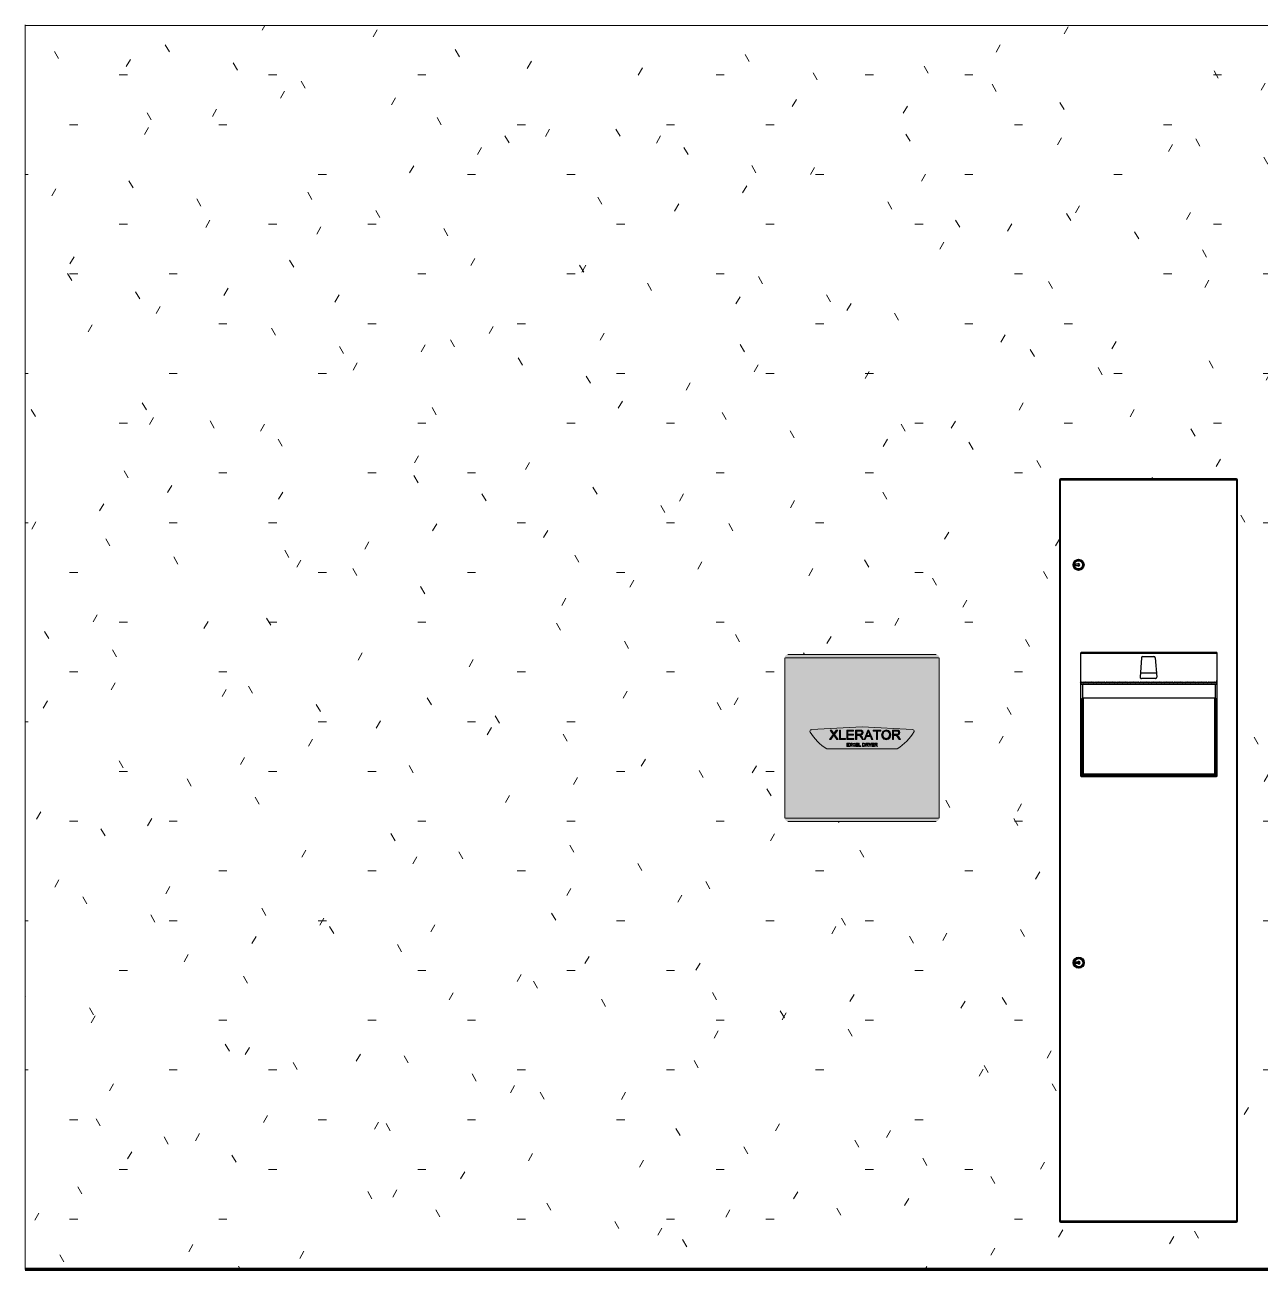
# Model space of a CAD drawing. Header units: inches. Extents: x -1667 to 6641, y -48 to 265.
# Drawn here: x 5487.1 to 5582.5, y 0 to 96 of the extents above; entities that cross this region are included whole.
import ezdxf

# ---------------------------------------------------------------- set-up
doc = ezdxf.new("R2010")
doc.units = ezdxf.units.IN
doc.header["$MEASUREMENT"] = 0
for name, color, linetype, lineweight in [('A-CLNG', 13, 'Continuous', 18), ('A-WALL-PATT', 111, 'Continuous', 18), ('C-TOPO', 7, 'Continuous', 9), ('I-WALL', 2, 'Continuous', 18), ('Q-SPCQ', 91, 'Continuous', 9)]:
    doc.layers.add(name, color=color, linetype=linetype, lineweight=lineweight)

# ---------------------------------------------------------------- blocks, each defined once
blk = doc.blocks.new('Open Source Metal Building_Exterior_rvt-18-MEN - SOUTH ELEVATION')
at = {"layer": 'C-TOPO', "color": 10, "lineweight": 80}
blk.add_line((-1113.61, 0), (-870.044, 0), dxfattribs=at)
at = {"layer": 'C-TOPO'}
blk.add_line((-1113.61, 0), (-870.044, 0), dxfattribs=at)
blk = doc.blocks.new('Hand_Dryer-Excel_Dryer-XLERATOR_Unit - Not a Type - Load Type Catalog-663199-MEN - SOUTH ELEVATION')
at = {"layer": 'Q-SPCQ'}
for points in [[(-1054.703, 34.562), (-1054.703, 47.438), (-1054.828, 47.404), (-1054.92, 47.312), (-1054.947, 47.206), (-1054.953, 46.668), (-1054.945, 34.748), (-1054.88, 34.636), (-1054.768, 34.571)], [(-1043.266, 34.562), (-1043.141, 34.596), (-1043.049, 34.687), (-1043.022, 34.794), (-1043.016, 35.332), (-1043.024, 47.252), (-1043.089, 47.364), (-1043.201, 47.429), (-1043.266, 47.429), (-1043.266, 34.571)], [(-1051.387, 40.873), (-1051.159, 41.196), (-1050.929, 40.873), (-1050.819, 40.873), (-1051.103, 41.275), (-1050.865, 41.612), (-1050.977, 41.612), (-1051.163, 41.349), (-1051.343, 41.612), (-1051.453, 41.612), (-1051.215, 41.276), (-1051.5, 40.873)], [(-1050.726, 40.873), (-1050.265, 40.873), (-1050.265, 40.966), (-1050.634, 40.966), (-1050.634, 41.612), (-1050.726, 41.612)], [(-1050.161, 40.873), (-1049.619, 40.873), (-1049.619, 40.966), (-1050.069, 40.966), (-1050.069, 41.208), (-1049.653, 41.208), (-1049.653, 41.3), (-1050.069, 41.3), (-1050.069, 41.519), (-1049.63, 41.519), (-1049.63, 41.612), (-1050.161, 41.612)], [(-1047.876, 40.873), (-1047.784, 40.873), (-1047.784, 41.519), (-1047.542, 41.519), (-1047.542, 41.612), (-1048.119, 41.612), (-1048.119, 41.519), (-1047.876, 41.519)], [(-1049.075, 40.348), (-1049.075, 40.379), (-1049.198, 40.379), (-1049.198, 40.594), (-1049.229, 40.594), (-1049.229, 40.348)]]:
    blk.add_hatch(color=256, dxfattribs=at).paths.add_polyline_path(points, flags=0)
h = blk.add_hatch(color=256, dxfattribs=at)
h.paths.add_polyline_path([(-1043.266, 34.562), (-1043.266, 47.438), (-1054.703, 47.438), (-1054.703, 34.562), (-1048.321, 34.562)], flags=0)
h.paths.add_polyline_path([(-1046.261, 40.148), (-1051.708, 40.148), (-1052.42, 40.732), (-1052.993, 41.453), (-1052.981, 41.599), (-1052.929, 41.632), (-1052.898, 41.638), (-1048.887, 41.847), (-1045.049, 41.635), (-1044.959, 41.557), (-1044.95, 41.496), (-1045.6, 40.693), (-1045.825, 40.507)], flags=0)
h = blk.add_hatch(color=256, dxfattribs=at)
h.paths.add_polyline_path([(-1051.708, 40.148), (-1046.261, 40.148), (-1045.531, 40.75), (-1044.95, 41.496), (-1044.959, 41.557), (-1045.08, 41.639), (-1048.985, 41.853), (-1052.957, 41.619), (-1052.998, 41.573), (-1052.993, 41.453), (-1052.42, 40.732)], flags=0)
h.paths.add_polyline_path([(-1049.599, 40.344), (-1049.498, 40.427), (-1049.555, 40.358), (-1049.587, 40.348)], flags=0)
h.paths.add_polyline_path([(-1049.599, 40.344), (-1049.65, 40.379), (-1049.636, 40.379), (-1049.603, 40.348)], flags=0)
h.paths.add_polyline_path([(-1048.198, 40.348), (-1048.229, 40.348), (-1048.229, 40.594), (-1048.052, 40.594), (-1048.052, 40.563), (-1048.198, 40.563), (-1048.198, 40.49), (-1048.06, 40.49), (-1048.06, 40.459), (-1048.198, 40.459), (-1048.198, 40.379), (-1048.048, 40.379), (-1048.048, 40.348)], flags=0)
h.paths.add_polyline_path([(-1049.733, 40.348), (-1049.769, 40.348), (-1049.833, 40.437), (-1049.827, 40.482), (-1049.748, 40.369)], flags=0)
h.paths.add_polyline_path([(-1048.526, 40.348), (-1048.516, 40.389), (-1048.516, 40.348)], flags=0)
h.paths.add_polyline_path([(-1049.198, 40.348), (-1049.229, 40.348), (-1049.229, 40.594), (-1049.198, 40.594), (-1049.198, 40.379), (-1049.075, 40.379), (-1049.075, 40.348)], flags=0)
h.paths.add_polyline_path([(-1049.456, 40.348), (-1049.456, 40.594), (-1049.279, 40.594), (-1049.279, 40.563), (-1049.425, 40.563), (-1049.425, 40.49), (-1049.286, 40.49), (-1049.286, 40.459), (-1049.425, 40.459), (-1049.425, 40.379), (-1049.275, 40.379), (-1049.275, 40.348), (-1049.425, 40.348)], flags=0)
h.paths.add_polyline_path([(-1047.81, 40.348), (-1047.83, 40.348), (-1047.82, 40.389), (-1047.794, 40.348)], flags=0)
h.paths.add_polyline_path([(-1048.944, 40.348), (-1048.943, 40.594), (-1048.859, 40.594), (-1048.913, 40.563), (-1048.913, 40.379), (-1048.855, 40.348), (-1048.913, 40.348)], flags=0)
h.paths.add_polyline_path([(-1049.865, 40.482), (-1049.944, 40.594), (-1049.907, 40.594), (-1049.863, 40.507)], flags=0)
h.paths.add_polyline_path([(-1049.96, 40.348), (-1049.862, 40.479), (-1049.833, 40.437), (-1049.922, 40.348)], flags=0)
h.paths.add_polyline_path([(-1047.894, 40.563), (-1047.82, 40.564), (-1047.82, 40.5), (-1047.835, 40.484), (-1047.873, 40.507), (-1047.876, 40.516)], flags=0)
h.paths.add_polyline_path([(-1048.002, 40.348), (-1048.002, 40.594), (-1047.896, 40.594), (-1047.896, 40.563), (-1047.971, 40.563), (-1047.971, 40.486), (-1047.902, 40.486), (-1047.902, 40.437), (-1047.971, 40.455), (-1047.971, 40.348)], flags=0)
h.paths.add_polyline_path([(-1050.129, 40.348), (-1050.16, 40.348), (-1050.16, 40.594), (-1049.983, 40.594), (-1049.983, 40.563), (-1050.129, 40.563), (-1050.129, 40.49), (-1049.99, 40.49), (-1049.99, 40.459), (-1050.129, 40.459), (-1050.129, 40.379), (-1049.979, 40.379), (-1049.979, 40.348)], flags=0)
h.paths.add_polyline_path([(-1048.383, 40.452), (-1048.454, 40.594), (-1048.442, 40.594), (-1048.39, 40.507)], flags=0)
h.paths.add_polyline_path([(-1048.352, 40.452), (-1048.321, 40.549), (-1048.292, 40.594), (-1048.256, 40.594), (-1048.321, 40.498)], flags=0)
h.paths.add_polyline_path([(-1048.352, 40.348), (-1048.383, 40.348), (-1048.383, 40.452), (-1048.352, 40.452)], flags=0)
h.paths.add_polyline_path([(-1048.591, 40.563), (-1048.516, 40.564), (-1048.516, 40.5), (-1048.531, 40.484), (-1048.569, 40.507)], flags=0)
h.paths.add_polyline_path([(-1048.667, 40.348), (-1048.698, 40.348), (-1048.698, 40.594), (-1048.592, 40.594), (-1048.612, 40.563), (-1048.667, 40.563), (-1048.667, 40.486), (-1048.598, 40.486), (-1048.598, 40.437), (-1048.667, 40.455), (-1048.667, 40.433)], flags=0)
h.paths.add_polyline_path([(-1048.819, 40.383), (-1048.778, 40.426), (-1048.764, 40.387)], flags=0)
h.paths.add_polyline_path([(-1049.7, 40.407), (-1049.686, 40.437), (-1049.681, 40.416)], flags=0)
h.paths.add_polyline_path([(-1048.771, 40.473), (-1048.784, 40.531), (-1048.75, 40.531), (-1048.766, 40.486)], flags=0)
h.paths.add_polyline_path([(-1049.827, 40.482), (-1049.862, 40.531), (-1049.785, 40.594), (-1049.748, 40.594), (-1049.827, 40.482)], flags=0)
h.paths.add_polyline_path([(-1047.121, 40.862), (-1047.307, 40.912), (-1047.43, 41.049), (-1047.473, 41.233), (-1047.374, 41.52), (-1047.12, 41.623), (-1046.936, 41.575), (-1046.812, 41.439), (-1046.779, 41.196), (-1046.825, 41.029), (-1046.96, 40.903), (-1047.075, 40.873)], flags=0)
h.paths.add_polyline_path([(-1049.862, 40.873), (-1050.161, 40.873), (-1050.161, 41.612), (-1049.63, 41.612), (-1049.63, 41.519), (-1050.069, 41.499), (-1050.069, 41.3), (-1049.653, 41.3), (-1049.653, 41.208), (-1050.069, 41.208), (-1050.069, 40.966), (-1049.619, 40.966), (-1049.619, 40.873), (-1049.827, 40.873)], flags=0)
h.paths.add_polyline_path([(-1051.5, 40.873), (-1051.215, 41.276), (-1051.453, 41.612), (-1051.343, 41.612), (-1051.163, 41.349), (-1050.977, 41.612), (-1050.865, 41.612), (-1051.103, 41.275), (-1050.819, 40.873), (-1050.929, 40.873), (-1051.163, 41.19), (-1051.387, 40.873)], flags=0)
h.paths.add_polyline_path([(-1049.48, 40.873), (-1049.48, 41.612), (-1049.014, 41.592), (-1048.924, 41.488), (-1048.905, 41.406), (-1048.953, 41.277), (-1049.093, 41.196), (-1049.023, 41.128), (-1048.965, 41.048), (-1048.858, 40.873), (-1048.965, 40.873), (-1049.179, 41.176), (-1049.388, 41.176), (-1049.388, 40.873), (-1049.456, 40.873)], flags=0)
h.paths.add_polyline_path([(-1050.265, 40.873), (-1050.726, 40.873), (-1050.726, 41.612), (-1050.634, 41.612), (-1050.634, 40.966), (-1050.265, 40.966)], flags=0)
h.paths.add_polyline_path([(-1048.257, 40.873), (-1048.358, 41.104), (-1048.646, 41.104), (-1048.73, 40.873), (-1048.828, 40.873), (-1048.528, 41.612), (-1048.454, 41.612), (-1048.16, 40.873)], flags=0)
h.paths.add_polyline_path([(-1047.81, 40.873), (-1047.876, 40.873), (-1047.876, 41.519), (-1048.119, 41.519), (-1048.119, 41.612), (-1047.542, 41.612), (-1047.542, 41.519), (-1047.784, 41.519), (-1047.784, 40.873)], flags=0)
h.paths.add_polyline_path([(-1046.642, 40.873), (-1046.642, 41.612), (-1046.176, 41.592), (-1046.086, 41.488), (-1046.066, 41.406), (-1046.115, 41.277), (-1046.254, 41.196), (-1046.185, 41.128), (-1046.044, 40.913), (-1046.019, 40.873), (-1046.126, 40.873), (-1046.341, 41.176), (-1046.55, 41.176), (-1046.55, 40.873)], flags=0)
h.paths.add_polyline_path([(-1047.121, 40.954), (-1046.93, 41.041), (-1046.861, 41.242), (-1046.892, 41.394), (-1046.984, 41.495), (-1047.15, 41.519), (-1047.303, 41.462), (-1047.38, 41.232), (-1047.306, 41.028)], flags=0)
h.paths.add_polyline_path([(-1048.533, 41.196), (-1048.376, 41.196), (-1048.494, 41.519), (-1048.612, 41.196)], flags=0)
h.paths.add_polyline_path([(-1049.181, 41.289), (-1049.07, 41.306), (-1049.016, 41.344), (-1048.997, 41.41), (-1049.035, 41.488), (-1049.186, 41.519), (-1049.388, 41.519), (-1049.388, 41.289)], flags=0)
h.paths.add_polyline_path([(-1046.343, 41.289), (-1046.232, 41.306), (-1046.178, 41.344), (-1046.159, 41.41), (-1046.196, 41.488), (-1046.348, 41.519), (-1046.55, 41.519), (-1046.55, 41.289)], flags=0)
h = blk.add_hatch(color=256, dxfattribs=at)
h.paths.add_polyline_path([(-1049.388, 40.873), (-1049.388, 41.196), (-1049.179, 41.176), (-1049.13, 41.128), (-1048.965, 40.873), (-1048.858, 40.873), (-1049.056, 41.168), (-1049.108, 41.208), (-1048.953, 41.277), (-1048.903, 41.41), (-1048.934, 41.521), (-1049.014, 41.592), (-1049.162, 41.612), (-1049.48, 41.612), (-1049.48, 40.873)], flags=0)
h.paths.add_polyline_path([(-1049.388, 41.289), (-1049.388, 41.519), (-1049.158, 41.519), (-1049.035, 41.488), (-1048.996, 41.406), (-1049.016, 41.344), (-1049.076, 41.302), (-1049.181, 41.289)], flags=0)
h = blk.add_hatch(color=256, dxfattribs=at)
h.paths.add_polyline_path([(-1048.16, 40.873), (-1048.454, 41.612), (-1048.533, 41.612), (-1048.828, 40.873), (-1048.73, 40.873), (-1048.646, 41.104), (-1048.342, 41.104), (-1048.257, 40.873)], flags=0)
h.paths.add_polyline_path([(-1048.376, 41.196), (-1048.612, 41.196), (-1048.494, 41.519), (-1048.398, 41.258)], flags=0)
h = blk.add_hatch(color=256, dxfattribs=at)
h.paths.add_polyline_path([(-1047.121, 40.862), (-1046.942, 40.907), (-1046.814, 41.041), (-1046.769, 41.241), (-1046.812, 41.439), (-1046.96, 41.581), (-1047.12, 41.623), (-1047.374, 41.52), (-1047.473, 41.233), (-1047.43, 41.049), (-1047.306, 40.912)], flags=0)
h.paths.add_polyline_path([(-1047.121, 40.954), (-1047.307, 41.028), (-1047.38, 41.232), (-1047.303, 41.462), (-1047.12, 41.531), (-1046.96, 41.469), (-1046.892, 41.394), (-1046.861, 41.242), (-1046.96, 41.019)], flags=0)
h = blk.add_hatch(color=256, dxfattribs=at)
h.paths.add_polyline_path([(-1046.55, 40.873), (-1046.55, 41.196), (-1046.341, 41.176), (-1046.292, 41.128), (-1046.126, 40.873), (-1046.019, 40.873), (-1046.217, 41.168), (-1046.27, 41.208), (-1046.115, 41.277), (-1046.065, 41.41), (-1046.095, 41.521), (-1046.176, 41.592), (-1046.324, 41.612), (-1046.642, 41.612), (-1046.642, 40.873)], flags=0)
h.paths.add_polyline_path([(-1046.55, 41.289), (-1046.55, 41.519), (-1046.32, 41.519), (-1046.196, 41.488), (-1046.157, 41.406), (-1046.178, 41.344), (-1046.238, 41.302), (-1046.343, 41.289)], flags=0)
h = blk.add_hatch(color=256, dxfattribs=at)
h.paths.add_polyline_path([(-1050.129, 40.49), (-1050.129, 40.563), (-1049.983, 40.563), (-1049.983, 40.594), (-1050.16, 40.594), (-1050.134, 40.507)], flags=0)
h.paths.add_polyline_path([(-1050.129, 40.459), (-1049.99, 40.459), (-1049.99, 40.49), (-1050.129, 40.49)], flags=0)
h.paths.add_polyline_path([(-1050.16, 40.348), (-1049.979, 40.348), (-1049.979, 40.379), (-1050.129, 40.379), (-1050.14, 40.507), (-1050.16, 40.507)], flags=0)
h = blk.add_hatch(color=256, dxfattribs=at)
h.paths.add_polyline_path([(-1049.862, 40.531), (-1049.907, 40.594), (-1049.944, 40.594), (-1049.863, 40.507)], flags=0)
h.paths.add_polyline_path([(-1049.827, 40.482), (-1049.748, 40.594), (-1049.785, 40.594), (-1049.862, 40.531), (-1049.846, 40.507)], flags=0)
h.paths.add_polyline_path([(-1049.833, 40.437), (-1049.769, 40.348), (-1049.733, 40.348), (-1049.827, 40.482)], flags=0)
h.paths.add_polyline_path([(-1049.96, 40.348), (-1049.922, 40.348), (-1049.833, 40.437), (-1049.865, 40.482)], flags=0)
h = blk.add_hatch(color=256, dxfattribs=at)
h.paths.add_polyline_path([(-1049.599, 40.344), (-1049.534, 40.365), (-1049.498, 40.427), (-1049.555, 40.39)], flags=0)
h.paths.add_polyline_path([(-1049.599, 40.344), (-1049.644, 40.386), (-1049.663, 40.36)], flags=0)
h.paths.add_polyline_path([(-1049.7, 40.407), (-1049.681, 40.43), (-1049.713, 40.473)], flags=0)
h = blk.add_hatch(color=256, dxfattribs=at)
h.paths.add_polyline_path([(-1049.425, 40.49), (-1049.425, 40.563), (-1049.279, 40.563), (-1049.279, 40.594), (-1049.456, 40.594), (-1049.43, 40.507)], flags=0)
h.paths.add_polyline_path([(-1049.425, 40.459), (-1049.286, 40.459), (-1049.286, 40.49), (-1049.425, 40.49)], flags=0)
h.paths.add_polyline_path([(-1049.456, 40.348), (-1049.275, 40.348), (-1049.275, 40.379), (-1049.425, 40.379), (-1049.436, 40.507), (-1049.456, 40.507)], flags=0)
h = blk.add_hatch(color=256, dxfattribs=at)
h.paths.add_polyline_path([(-1048.944, 40.348), (-1048.855, 40.348), (-1048.913, 40.379), (-1048.913, 40.563), (-1048.859, 40.594), (-1048.944, 40.594), (-1048.944, 40.507)], flags=0)
h.paths.add_polyline_path([(-1048.819, 40.383), (-1048.764, 40.387), (-1048.778, 40.426)], flags=0)
h.paths.add_polyline_path([(-1048.771, 40.473), (-1048.75, 40.531), (-1048.784, 40.531), (-1048.779, 40.507)], flags=0)
h = blk.add_hatch(color=256, dxfattribs=at)
h.paths.add_polyline_path([(-1048.698, 40.348), (-1048.667, 40.348), (-1048.667, 40.455)], flags=0)
h.paths.add_polyline_path([(-1048.667, 40.486), (-1048.667, 40.455), (-1048.581, 40.433), (-1048.598, 40.486)], flags=0)
h.paths.add_polyline_path([(-1048.698, 40.348), (-1048.667, 40.563), (-1048.591, 40.563), (-1048.592, 40.594), (-1048.698, 40.594), (-1048.698, 40.507)], flags=0)
h.paths.add_polyline_path([(-1048.49, 40.348), (-1048.531, 40.414), (-1048.526, 40.348)], flags=0)
h.paths.add_polyline_path([(-1048.522, 40.482), (-1048.506, 40.527), (-1048.516, 40.564), (-1048.591, 40.563), (-1048.563, 40.491)], flags=0)
h = blk.add_hatch(color=256, dxfattribs=at)
h.paths.add_polyline_path([(-1048.383, 40.348), (-1048.352, 40.348), (-1048.352, 40.452), (-1048.383, 40.452)], flags=0)
h.paths.add_polyline_path([(-1048.352, 40.452), (-1048.256, 40.594), (-1048.292, 40.594), (-1048.341, 40.507)], flags=0)
h.paths.add_polyline_path([(-1048.383, 40.452), (-1048.391, 40.518), (-1048.442, 40.594), (-1048.479, 40.594), (-1048.42, 40.507)], flags=0)
h = blk.add_hatch(color=256, dxfattribs=at)
h.paths.add_polyline_path([(-1048.198, 40.49), (-1048.198, 40.563), (-1048.052, 40.563), (-1048.052, 40.594), (-1048.229, 40.594), (-1048.203, 40.507)], flags=0)
h.paths.add_polyline_path([(-1048.198, 40.459), (-1048.06, 40.459), (-1048.06, 40.49), (-1048.198, 40.49)], flags=0)
h.paths.add_polyline_path([(-1048.229, 40.348), (-1048.048, 40.348), (-1048.048, 40.379), (-1048.198, 40.379), (-1048.209, 40.507), (-1048.229, 40.507)], flags=0)
h = blk.add_hatch(color=256, dxfattribs=at)
h.paths.add_polyline_path([(-1048.002, 40.348), (-1047.971, 40.348), (-1047.971, 40.455)], flags=0)
h.paths.add_polyline_path([(-1047.971, 40.486), (-1047.971, 40.455), (-1047.885, 40.433), (-1047.902, 40.486)], flags=0)
h.paths.add_polyline_path([(-1048.002, 40.348), (-1047.971, 40.563), (-1047.894, 40.563), (-1047.896, 40.594), (-1048.002, 40.594), (-1048.002, 40.507)], flags=0)
h.paths.add_polyline_path([(-1047.794, 40.348), (-1047.835, 40.414), (-1047.83, 40.348)], flags=0)
h.paths.add_polyline_path([(-1047.826, 40.482), (-1047.81, 40.527), (-1047.82, 40.564), (-1047.894, 40.563), (-1047.867, 40.491)], flags=0)
for p, q in [((-1043.078, 47.188), (-1054.891, 47.188)), ((-1043.266, 47.438), (-1054.703, 47.438)), ((-1048.985, 41.853), (-1052.898, 41.638)), ((-1051.343, 41.612), (-1051.453, 41.612)), ((-1051.453, 41.612), (-1051.215, 41.276)), ((-1051.208, 41.423), (-1051.343, 41.612)), ((-1051.163, 41.349), (-1051.208, 41.423)), ((-1051.11, 41.424), (-1051.163, 41.349)), ((-1050.977, 41.612), (-1051.11, 41.424)), ((-1051.103, 41.275), (-1050.865, 41.612)), ((-1050.865, 41.612), (-1050.977, 41.612)), ((-1050.634, 41.612), (-1050.726, 41.612)), ((-1050.726, 41.612), (-1050.726, 40.873)), ((-1050.634, 40.966), (-1050.634, 41.612)), ((-1049.63, 41.612), (-1050.161, 41.612)), ((-1050.161, 41.612), (-1050.161, 40.873)), ((-1050.069, 41.3), (-1050.069, 41.519)), ((-1050.069, 41.519), (-1049.63, 41.519)), ((-1049.653, 41.3), (-1050.069, 41.3)), ((-1049.653, 41.208), (-1049.653, 41.3)), ((-1049.63, 41.519), (-1049.63, 41.612)), ((-1049.162, 41.612), (-1049.48, 41.612)), ((-1049.48, 41.612), (-1049.48, 40.873)), ((-1049.388, 41.289), (-1049.388, 41.519)), ((-1049.388, 41.519), (-1049.158, 41.519)), ((-1049.076, 41.302), (-1049.181, 41.289)), ((-1049.014, 41.592), (-1049.162, 41.612)), ((-1049.158, 41.519), (-1049.035, 41.488)), ((-1049.016, 41.344), (-1049.076, 41.302)), ((-1049.035, 41.488), (-1048.996, 41.406)), ((-1048.996, 41.406), (-1049.016, 41.344)), ((-1048.934, 41.521), (-1049.014, 41.592)), ((-1045.08, 41.639), (-1048.985, 41.853)), ((-1048.953, 41.277), (-1048.903, 41.41)), ((-1048.903, 41.41), (-1048.934, 41.521)), ((-1048.533, 41.612), (-1048.828, 40.873)), ((-1048.612, 41.196), (-1048.54, 41.394)), ((-1048.54, 41.394), (-1048.494, 41.519)), ((-1048.454, 41.612), (-1048.533, 41.612)), ((-1048.494, 41.519), (-1048.442, 41.378)), ((-1048.16, 40.873), (-1048.454, 41.612)), ((-1048.442, 41.378), (-1048.376, 41.196)), ((-1047.542, 41.612), (-1048.119, 41.612)), ((-1048.119, 41.612), (-1048.119, 41.519)), ((-1048.119, 41.519), (-1047.876, 41.519)), ((-1047.876, 41.519), (-1047.876, 40.873)), ((-1047.784, 40.873), (-1047.784, 41.519)), ((-1047.784, 41.519), (-1047.542, 41.519)), ((-1047.542, 41.519), (-1047.542, 41.612)), ((-1047.374, 41.52), (-1047.473, 41.233)), ((-1047.38, 41.232), (-1047.303, 41.462)), ((-1047.12, 41.623), (-1047.374, 41.52)), ((-1047.303, 41.462), (-1047.12, 41.531)), ((-1046.936, 41.575), (-1047.12, 41.623)), ((-1047.12, 41.531), (-1046.984, 41.495)), ((-1046.984, 41.495), (-1046.892, 41.394)), ((-1046.812, 41.439), (-1046.936, 41.575)), ((-1046.892, 41.394), (-1046.861, 41.242)), ((-1046.769, 41.241), (-1046.812, 41.439)), ((-1046.324, 41.612), (-1046.642, 41.612)), ((-1046.642, 41.612), (-1046.642, 40.873)), ((-1046.55, 41.289), (-1046.55, 41.519)), ((-1046.55, 41.519), (-1046.32, 41.519)), ((-1046.238, 41.302), (-1046.343, 41.289)), ((-1046.176, 41.592), (-1046.324, 41.612)), ((-1046.32, 41.519), (-1046.196, 41.488)), ((-1046.178, 41.344), (-1046.238, 41.302)), ((-1046.196, 41.488), (-1046.157, 41.406)), ((-1046.157, 41.406), (-1046.178, 41.344)), ((-1046.095, 41.521), (-1046.176, 41.592)), ((-1046.115, 41.277), (-1046.065, 41.41)), ((-1046.065, 41.41), (-1046.095, 41.521)), ((-1051.215, 41.276), (-1051.5, 40.873)), ((-1051.5, 40.873), (-1051.387, 40.873)), ((-1051.387, 40.873), (-1051.202, 41.135)), ((-1051.202, 41.135), (-1051.159, 41.196)), ((-1051.159, 41.196), (-1051.119, 41.141)), ((-1051.119, 41.141), (-1050.929, 40.873)), ((-1050.819, 40.873), (-1051.103, 41.275)), ((-1050.929, 40.873), (-1050.819, 40.873)), ((-1050.726, 40.873), (-1050.265, 40.873)), ((-1050.265, 40.966), (-1050.634, 40.966)), ((-1050.265, 40.873), (-1050.265, 40.966)), ((-1050.161, 40.873), (-1049.619, 40.873)), ((-1049.983, 40.594), (-1050.16, 40.594)), ((-1050.16, 40.594), (-1050.16, 40.348)), ((-1050.16, 40.348), (-1049.979, 40.348)), ((-1050.129, 40.49), (-1050.129, 40.563)), ((-1050.129, 40.563), (-1049.983, 40.563)), ((-1049.99, 40.49), (-1050.129, 40.49)), ((-1050.129, 40.379), (-1050.129, 40.459)), ((-1050.129, 40.459), (-1049.99, 40.459)), ((-1049.979, 40.379), (-1050.129, 40.379)), ((-1050.069, 40.966), (-1050.069, 41.208)), ((-1050.069, 41.208), (-1049.653, 41.208)), ((-1049.619, 40.966), (-1050.069, 40.966)), ((-1049.99, 40.459), (-1049.99, 40.49)), ((-1049.983, 40.563), (-1049.983, 40.594)), ((-1049.979, 40.348), (-1049.979, 40.379)), ((-1049.865, 40.482), (-1049.96, 40.348)), ((-1049.96, 40.348), (-1049.922, 40.348)), ((-1049.907, 40.594), (-1049.944, 40.594)), ((-1049.944, 40.594), (-1049.865, 40.482)), ((-1049.922, 40.348), (-1049.833, 40.437)), ((-1049.862, 40.531), (-1049.907, 40.594)), ((-1049.785, 40.594), (-1049.862, 40.531)), ((-1049.833, 40.437), (-1049.769, 40.348)), ((-1049.827, 40.482), (-1049.748, 40.594)), ((-1049.733, 40.348), (-1049.827, 40.482)), ((-1049.748, 40.594), (-1049.785, 40.594)), ((-1049.769, 40.348), (-1049.733, 40.348)), ((-1049.699, 40.54), (-1049.713, 40.473)), ((-1049.713, 40.473), (-1049.7, 40.407)), ((-1049.7, 40.407), (-1049.663, 40.36)), ((-1049.657, 40.583), (-1049.699, 40.54)), ((-1049.683, 40.473), (-1049.675, 40.518)), ((-1049.673, 40.42), (-1049.683, 40.473)), ((-1049.675, 40.518), (-1049.648, 40.554)), ((-1049.644, 40.386), (-1049.673, 40.42)), ((-1049.663, 40.36), (-1049.599, 40.344)), ((-1049.598, 40.598), (-1049.657, 40.583)), ((-1049.648, 40.554), (-1049.599, 40.567)), ((-1049.602, 40.375), (-1049.644, 40.386)), ((-1049.619, 40.873), (-1049.619, 40.966)), ((-1049.555, 40.39), (-1049.602, 40.375)), ((-1049.599, 40.567), (-1049.558, 40.555)), ((-1049.599, 40.344), (-1049.534, 40.365)), ((-1049.537, 40.579), (-1049.598, 40.598)), ((-1049.558, 40.555), (-1049.533, 40.517)), ((-1049.529, 40.435), (-1049.555, 40.39)), ((-1049.502, 40.525), (-1049.537, 40.579)), ((-1049.534, 40.365), (-1049.498, 40.427)), ((-1049.533, 40.517), (-1049.502, 40.525)), ((-1049.498, 40.427), (-1049.529, 40.435)), ((-1049.48, 40.873), (-1049.388, 40.873)), ((-1049.279, 40.594), (-1049.456, 40.594)), ((-1049.456, 40.594), (-1049.456, 40.348)), ((-1049.456, 40.348), (-1049.275, 40.348)), ((-1049.425, 40.49), (-1049.425, 40.563)), ((-1049.425, 40.563), (-1049.279, 40.563)), ((-1049.286, 40.49), (-1049.425, 40.49)), ((-1049.425, 40.379), (-1049.425, 40.459)), ((-1049.425, 40.459), (-1049.286, 40.459)), ((-1049.275, 40.379), (-1049.425, 40.379)), ((-1049.181, 41.289), (-1049.388, 41.289)), ((-1049.388, 40.873), (-1049.388, 41.196)), ((-1049.388, 41.196), (-1049.179, 41.176)), ((-1049.286, 40.459), (-1049.286, 40.49)), ((-1049.279, 40.563), (-1049.279, 40.594)), ((-1049.275, 40.348), (-1049.275, 40.379)), ((-1049.198, 40.594), (-1049.229, 40.594)), ((-1049.229, 40.594), (-1049.229, 40.348)), ((-1049.229, 40.348), (-1049.075, 40.348)), ((-1049.198, 40.379), (-1049.198, 40.594)), ((-1049.075, 40.379), (-1049.198, 40.379)), ((-1049.179, 41.176), (-1049.13, 41.128)), ((-1049.13, 41.128), (-1049.061, 41.026)), ((-1049.108, 41.208), (-1048.953, 41.277)), ((-1049.056, 41.168), (-1049.108, 41.208)), ((-1049.075, 40.348), (-1049.075, 40.379)), ((-1049.061, 41.026), (-1048.965, 40.873)), ((-1048.981, 41.073), (-1049.056, 41.168)), ((-1048.858, 40.873), (-1048.981, 41.073)), ((-1048.965, 40.873), (-1048.858, 40.873)), ((-1048.859, 40.594), (-1048.944, 40.594)), ((-1048.944, 40.594), (-1048.944, 40.348)), ((-1048.944, 40.348), (-1048.855, 40.348)), ((-1048.913, 40.379), (-1048.913, 40.563)), ((-1048.913, 40.563), (-1048.86, 40.563)), ((-1048.859, 40.379), (-1048.913, 40.379)), ((-1048.86, 40.563), (-1048.816, 40.558)), ((-1048.815, 40.59), (-1048.859, 40.594)), ((-1048.819, 40.383), (-1048.859, 40.379)), ((-1048.855, 40.348), (-1048.816, 40.352)), ((-1048.828, 40.873), (-1048.73, 40.873)), ((-1048.778, 40.426), (-1048.819, 40.383)), ((-1048.816, 40.558), (-1048.784, 40.531)), ((-1048.816, 40.352), (-1048.786, 40.364)), ((-1048.779, 40.573), (-1048.815, 40.59)), ((-1048.786, 40.364), (-1048.764, 40.387)), ((-1048.784, 40.531), (-1048.771, 40.473)), ((-1048.75, 40.531), (-1048.779, 40.573)), ((-1048.771, 40.473), (-1048.778, 40.426)), ((-1048.764, 40.387), (-1048.747, 40.422)), ((-1048.74, 40.472), (-1048.75, 40.531)), ((-1048.747, 40.422), (-1048.74, 40.472)), ((-1048.73, 40.873), (-1048.646, 41.104)), ((-1048.592, 40.594), (-1048.698, 40.594)), ((-1048.698, 40.594), (-1048.698, 40.348)), ((-1048.698, 40.348), (-1048.667, 40.348)), ((-1048.667, 40.486), (-1048.667, 40.563)), ((-1048.667, 40.563), (-1048.591, 40.563)), ((-1048.598, 40.486), (-1048.667, 40.486)), ((-1048.667, 40.348), (-1048.667, 40.455)), ((-1048.667, 40.455), (-1048.581, 40.433)), ((-1048.646, 41.104), (-1048.342, 41.104)), ((-1048.376, 41.196), (-1048.612, 41.196)), ((-1048.563, 40.491), (-1048.598, 40.486)), ((-1048.543, 40.587), (-1048.592, 40.594)), ((-1048.591, 40.563), (-1048.563, 40.491)), ((-1048.581, 40.433), (-1048.558, 40.399)), ((-1048.574, 40.459), (-1048.522, 40.482)), ((-1048.531, 40.414), (-1048.574, 40.459)), ((-1048.558, 40.399), (-1048.526, 40.348)), ((-1048.516, 40.564), (-1048.543, 40.587)), ((-1048.49, 40.348), (-1048.531, 40.414)), ((-1048.526, 40.348), (-1048.49, 40.348)), ((-1048.522, 40.482), (-1048.506, 40.527)), ((-1048.506, 40.527), (-1048.516, 40.564)), ((-1048.442, 40.594), (-1048.479, 40.594)), ((-1048.479, 40.594), (-1048.383, 40.452)), ((-1048.391, 40.518), (-1048.442, 40.594)), ((-1048.365, 40.479), (-1048.391, 40.518)), ((-1048.383, 40.452), (-1048.383, 40.348)), ((-1048.383, 40.348), (-1048.352, 40.348)), ((-1048.339, 40.521), (-1048.365, 40.479)), ((-1048.352, 40.452), (-1048.256, 40.594)), ((-1048.352, 40.348), (-1048.352, 40.452)), ((-1048.342, 41.104), (-1048.257, 40.873)), ((-1048.292, 40.594), (-1048.339, 40.521)), ((-1048.256, 40.594), (-1048.292, 40.594)), ((-1048.257, 40.873), (-1048.16, 40.873)), ((-1048.052, 40.594), (-1048.229, 40.594)), ((-1048.229, 40.594), (-1048.229, 40.348)), ((-1048.229, 40.348), (-1048.048, 40.348)), ((-1048.198, 40.49), (-1048.198, 40.563)), ((-1048.198, 40.563), (-1048.052, 40.563)), ((-1048.06, 40.49), (-1048.198, 40.49)), ((-1048.198, 40.379), (-1048.198, 40.459)), ((-1048.198, 40.459), (-1048.06, 40.459)), ((-1048.048, 40.379), (-1048.198, 40.379)), ((-1048.06, 40.459), (-1048.06, 40.49)), ((-1048.052, 40.563), (-1048.052, 40.594)), ((-1048.048, 40.348), (-1048.048, 40.379)), ((-1047.896, 40.594), (-1048.002, 40.594)), ((-1048.002, 40.594), (-1048.002, 40.348)), ((-1048.002, 40.348), (-1047.971, 40.348)), ((-1047.971, 40.486), (-1047.971, 40.563)), ((-1047.971, 40.563), (-1047.894, 40.563)), ((-1047.902, 40.486), (-1047.971, 40.486)), ((-1047.971, 40.348), (-1047.971, 40.455)), ((-1047.971, 40.455), (-1047.885, 40.433)), ((-1047.867, 40.491), (-1047.902, 40.486)), ((-1047.846, 40.587), (-1047.896, 40.594)), ((-1047.894, 40.563), (-1047.867, 40.491)), ((-1047.885, 40.433), (-1047.862, 40.399)), ((-1047.878, 40.459), (-1047.826, 40.482)), ((-1047.835, 40.414), (-1047.878, 40.459)), ((-1047.876, 40.873), (-1047.784, 40.873)), ((-1047.862, 40.399), (-1047.83, 40.348)), ((-1047.82, 40.564), (-1047.846, 40.587)), ((-1047.794, 40.348), (-1047.835, 40.414)), ((-1047.83, 40.348), (-1047.794, 40.348)), ((-1047.826, 40.482), (-1047.81, 40.527)), ((-1047.81, 40.527), (-1047.82, 40.564)), ((-1047.473, 41.233), (-1047.43, 41.049)), ((-1047.43, 41.049), (-1047.306, 40.912)), ((-1047.307, 41.028), (-1047.38, 41.232)), ((-1047.121, 40.954), (-1047.307, 41.028)), ((-1047.306, 40.912), (-1047.121, 40.862)), ((-1046.934, 41.029), (-1047.121, 40.954)), ((-1047.121, 40.862), (-1046.942, 40.907)), ((-1046.942, 40.907), (-1046.814, 41.041)), ((-1046.861, 41.242), (-1046.934, 41.029)), ((-1046.814, 41.041), (-1046.769, 41.241)), ((-1046.642, 40.873), (-1046.55, 40.873)), ((-1046.343, 41.289), (-1046.55, 41.289)), ((-1046.55, 40.873), (-1046.55, 41.196)), ((-1046.55, 41.196), (-1046.341, 41.176)), ((-1046.341, 41.176), (-1046.292, 41.128)), ((-1046.292, 41.128), (-1046.223, 41.026)), ((-1046.27, 41.208), (-1046.115, 41.277)), ((-1046.217, 41.168), (-1046.27, 41.208)), ((-1046.223, 41.026), (-1046.126, 40.873)), ((-1046.142, 41.073), (-1046.217, 41.168)), ((-1046.019, 40.873), (-1046.142, 41.073)), ((-1046.126, 40.873), (-1046.019, 40.873)), ((-1051.708, 40.148), (-1046.261, 40.148)), ((-1054.891, 34.812), (-1043.078, 34.812)), ((-1054.703, 34.562), (-1043.266, 34.562))]:
    blk.add_line(p, q, dxfattribs=at)
at = {"layer": 'Q-SPCQ', "flags": 128}
for points in [[(-1054.953, 47.188), (-1054.953, 47.183), (-1054.953, 47.168), (-1054.953, 47.143), (-1054.953, 47.108), (-1054.953, 47.064), (-1054.953, 47.01), (-1054.953, 46.947), (-1054.953, 46.873), (-1054.953, 46.791), (-1054.953, 46.699), (-1054.953, 46.598), (-1054.953, 46.488), (-1054.953, 46.37), (-1054.953, 46.242), (-1054.953, 46.107), (-1054.953, 45.963), (-1054.953, 45.811), (-1054.953, 45.652), (-1054.953, 45.485), (-1054.953, 45.311), (-1054.953, 45.13), (-1054.953, 44.942), (-1054.953, 44.749), (-1054.953, 44.549), (-1054.953, 44.343), (-1054.953, 44.132), (-1054.953, 43.916), (-1054.953, 43.696), (-1054.953, 43.471), (-1054.953, 43.242), (-1054.953, 43.01), (-1054.953, 42.774), (-1054.953, 42.536), (-1054.953, 42.295), (-1054.953, 42.052), (-1054.953, 41.807), (-1054.953, 41.561), (-1054.953, 41.314), (-1054.953, 41.067), (-1054.953, 40.819), (-1054.953, 40.572), (-1054.953, 40.326), (-1054.953, 40.08), (-1054.953, 39.836), (-1054.953, 39.594), (-1054.953, 39.354), (-1054.953, 39.117), (-1054.953, 38.883), (-1054.953, 38.652), (-1054.953, 38.425), (-1054.953, 38.202), (-1054.953, 37.984), (-1054.953, 37.77), (-1054.953, 37.562), (-1054.953, 37.359), (-1054.953, 37.162), (-1054.953, 36.971), (-1054.953, 36.786), (-1054.953, 36.608), (-1054.953, 36.437), (-1054.953, 36.274), (-1054.953, 36.118), (-1054.953, 35.97), (-1054.953, 35.83), (-1054.953, 35.698), (-1054.953, 35.575), (-1054.953, 35.46), (-1054.953, 35.354), (-1054.953, 35.258), (-1054.953, 35.17), (-1054.953, 35.092), (-1054.953, 35.023), (-1054.953, 34.964), (-1054.953, 34.914), (-1054.953, 34.874), (-1054.953, 34.844), (-1054.953, 34.824), (-1054.953, 34.814), (-1054.953, 34.812)], [(-1043.016, 34.812), (-1043.016, 34.817), (-1043.016, 34.832), (-1043.016, 34.857), (-1043.016, 34.892), (-1043.016, 34.936), (-1043.016, 34.99), (-1043.016, 35.053), (-1043.016, 35.127), (-1043.016, 35.209), (-1043.016, 35.301), (-1043.016, 35.402), (-1043.016, 35.512), (-1043.016, 35.63), (-1043.016, 35.758), (-1043.016, 35.893), (-1043.016, 36.037), (-1043.016, 36.189), (-1043.016, 36.348), (-1043.016, 36.515), (-1043.016, 36.689), (-1043.016, 36.87), (-1043.016, 37.058), (-1043.016, 37.251), (-1043.016, 37.451), (-1043.016, 37.657), (-1043.016, 37.868), (-1043.016, 38.084), (-1043.016, 38.304), (-1043.016, 38.529), (-1043.016, 38.758), (-1043.016, 38.99), (-1043.016, 39.226), (-1043.016, 39.464), (-1043.016, 39.705), (-1043.016, 39.948), (-1043.016, 40.193), (-1043.016, 40.439), (-1043.016, 40.686), (-1043.016, 40.933), (-1043.016, 41.181), (-1043.016, 41.428), (-1043.016, 41.674), (-1043.016, 41.92), (-1043.016, 42.164), (-1043.016, 42.406), (-1043.016, 42.646), (-1043.016, 42.883), (-1043.016, 43.117), (-1043.016, 43.348), (-1043.016, 43.575), (-1043.016, 43.798), (-1043.016, 44.016), (-1043.016, 44.23), (-1043.016, 44.438), (-1043.016, 44.641), (-1043.016, 44.838), (-1043.016, 45.029), (-1043.016, 45.214), (-1043.016, 45.392), (-1043.016, 45.563), (-1043.016, 45.726), (-1043.016, 45.882), (-1043.016, 46.03), (-1043.016, 46.17), (-1043.016, 46.302), (-1043.016, 46.425), (-1043.016, 46.54), (-1043.016, 46.646), (-1043.016, 46.742), (-1043.016, 46.83), (-1043.016, 46.908), (-1043.016, 46.977), (-1043.016, 47.036), (-1043.016, 47.086), (-1043.016, 47.126), (-1043.016, 47.156), (-1043.016, 47.176), (-1043.016, 47.186), (-1043.016, 47.188)]]:
    blk.add_lwpolyline(points, dxfattribs=at)
at = {"layer": 'Q-SPCQ'}
for centre, radius, start, end in [((-1052.891, 41.518), 0.12, 93.13322, 212.34618), ((-1049.329, 43.774), 4.338, 212.34618, 236.73014), ((-1048.641, 43.774), 4.337, 303.27093, 328.31948), ((-1045.08, 41.508), 0.131, 354.97938, 90)]:
    blk.add_arc(centre, radius, start, end, dxfattribs=at)
blk = doc.blocks.new('Dispenser_Disposal-Paper-Frost_Products_LTD_-Recessed-400A - Steel-Stainless-664721-MEN - SOUTH ELEVATION')
at = {"layer": 'Q-SPCQ', "lineweight": 30}
for p, q in [((-1033.658, 60.913), (-1033.735, 60.913)), ((-1033.735, 60.913), (-1033.735, 3.712)), ((-1033.658, 60.989), (-1033.658, 60.913)), ((-1020.061, 60.989), (-1033.658, 60.989)), ((-1033.658, 3.712), (-1033.658, 60.913)), ((-1033.658, 60.913), (-1020.061, 60.913)), ((-1020.061, 60.913), (-1020.061, 60.989)), ((-1020.061, 60.913), (-1020.061, 3.712)), ((-1019.985, 60.913), (-1020.061, 60.913)), ((-1019.985, 3.712), (-1019.985, 60.913)), ((-1032.516, 54.401), (-1032.516, 54.321)), ((-1032.216, 54.401), (-1032.516, 54.401)), ((-1032.516, 54.321), (-1032.216, 54.321)), ((-1032.216, 54.321), (-1032.216, 54.401)), ((-1021.591, 47.535), (-1032.118, 47.535)), ((-1032.118, 47.53), (-1032.118, 38.093)), ((-1021.591, 47.506), (-1032.118, 47.506)), ((-1021.618, 47.593), (-1032.055, 47.593)), ((-1027.404, 47.187), (-1027.515, 45.687)), ((-1027.305, 47.28), (-1026.441, 47.28)), ((-1026.341, 47.187), (-1026.23, 45.687)), ((-1021.591, 47.588), (-1021.591, 47.325)), ((-1021.591, 47.325), (-1021.556, 47.325)), ((-1021.555, 38.096), (-1021.555, 47.531)), ((-1032.118, 45.255), (-1032.06, 45.319)), ((-1032.104, 45.271), (-1032.104, 45.143)), ((-1032.104, 45.165), (-1021.556, 45.165)), ((-1032.104, 45.143), (-1021.556, 45.143)), ((-1032.06, 45.319), (-1031.996, 45.253)), ((-1031.996, 45.253), (-1031.935, 45.32)), ((-1031.949, 45.143), (-1031.949, 44.073)), ((-1031.935, 45.32), (-1031.87, 45.253)), ((-1031.87, 45.253), (-1031.811, 45.319)), ((-1031.811, 45.319), (-1031.746, 45.253)), ((-1031.746, 45.253), (-1031.686, 45.32)), ((-1031.686, 45.32), (-1031.62, 45.253)), ((-1031.62, 45.253), (-1031.56, 45.32)), ((-1031.56, 45.32), (-1031.495, 45.254)), ((-1031.495, 45.254), (-1031.435, 45.321)), ((-1031.435, 45.321), (-1031.37, 45.254)), ((-1031.37, 45.254), (-1031.311, 45.32)), ((-1031.311, 45.32), (-1031.246, 45.254)), ((-1031.246, 45.254), (-1031.185, 45.321)), ((-1031.185, 45.321), (-1031.12, 45.254)), ((-1031.12, 45.254), (-1031.06, 45.32)), ((-1031.06, 45.32), (-1030.995, 45.254)), ((-1030.995, 45.254), (-1030.935, 45.321)), ((-1030.935, 45.321), (-1030.87, 45.254)), ((-1030.87, 45.254), (-1030.811, 45.32)), ((-1030.811, 45.32), (-1030.746, 45.254)), ((-1030.746, 45.254), (-1030.685, 45.321)), ((-1030.685, 45.321), (-1030.62, 45.254)), ((-1030.62, 45.254), (-1030.56, 45.321)), ((-1030.56, 45.321), (-1030.495, 45.254)), ((-1030.495, 45.254), (-1030.435, 45.321)), ((-1030.435, 45.321), (-1030.369, 45.255)), ((-1030.369, 45.255), (-1030.31, 45.321)), ((-1030.31, 45.321), (-1030.245, 45.254)), ((-1030.245, 45.254), (-1030.185, 45.321)), ((-1030.185, 45.321), (-1030.119, 45.254)), ((-1030.119, 45.254), (-1030.06, 45.32)), ((-1030.06, 45.32), (-1029.995, 45.254)), ((-1029.995, 45.254), (-1029.935, 45.321)), ((-1029.935, 45.321), (-1029.87, 45.254)), ((-1029.87, 45.254), (-1029.811, 45.32)), ((-1029.811, 45.32), (-1029.746, 45.254)), ((-1029.746, 45.254), (-1029.685, 45.321)), ((-1029.685, 45.321), (-1029.62, 45.254)), ((-1029.62, 45.254), (-1029.56, 45.321)), ((-1029.56, 45.321), (-1029.495, 45.254)), ((-1029.495, 45.254), (-1029.435, 45.321)), ((-1029.435, 45.321), (-1029.369, 45.255)), ((-1029.369, 45.255), (-1029.31, 45.321)), ((-1029.31, 45.321), (-1029.245, 45.254)), ((-1029.245, 45.254), (-1029.185, 45.321)), ((-1029.185, 45.321), (-1029.119, 45.254)), ((-1029.119, 45.254), (-1029.06, 45.321)), ((-1029.06, 45.321), (-1028.995, 45.254)), ((-1028.995, 45.254), (-1028.935, 45.321)), ((-1028.935, 45.321), (-1028.869, 45.255)), ((-1028.869, 45.255), (-1028.81, 45.321)), ((-1028.81, 45.321), (-1028.745, 45.254)), ((-1028.745, 45.254), (-1028.685, 45.321)), ((-1028.685, 45.321), (-1028.62, 45.255)), ((-1028.62, 45.255), (-1028.56, 45.321)), ((-1028.56, 45.321), (-1028.495, 45.255)), ((-1028.495, 45.255), (-1028.434, 45.322)), ((-1028.434, 45.322), (-1028.369, 45.256)), ((-1028.369, 45.256), (-1028.31, 45.321)), ((-1028.31, 45.321), (-1028.245, 45.255)), ((-1028.245, 45.255), (-1028.185, 45.322)), ((-1028.185, 45.322), (-1028.119, 45.255)), ((-1028.119, 45.255), (-1028.06, 45.32)), ((-1028.06, 45.32), (-1027.995, 45.254)), ((-1027.995, 45.254), (-1027.935, 45.321)), ((-1027.935, 45.321), (-1027.87, 45.254)), ((-1027.87, 45.254), (-1027.811, 45.32)), ((-1027.811, 45.32), (-1027.746, 45.254)), ((-1027.746, 45.254), (-1027.685, 45.321)), ((-1027.685, 45.321), (-1027.62, 45.254)), ((-1027.62, 45.254), (-1027.56, 45.321)), ((-1027.56, 45.321), (-1027.495, 45.254)), ((-1027.495, 45.254), (-1027.435, 45.321)), ((-1027.49, 46.02), (-1026.255, 46.018)), ((-1027.435, 45.321), (-1027.369, 45.255)), ((-1026.33, 45.58), (-1027.415, 45.58)), ((-1027.369, 45.255), (-1027.31, 45.321)), ((-1027.31, 45.321), (-1027.245, 45.254)), ((-1027.245, 45.254), (-1027.185, 45.321)), ((-1027.185, 45.321), (-1027.119, 45.254)), ((-1027.119, 45.254), (-1027.06, 45.321)), ((-1027.06, 45.321), (-1026.995, 45.254)), ((-1026.995, 45.254), (-1026.935, 45.321)), ((-1026.935, 45.321), (-1026.869, 45.255)), ((-1026.869, 45.255), (-1026.81, 45.321)), ((-1026.81, 45.321), (-1026.745, 45.254)), ((-1026.745, 45.254), (-1026.685, 45.321)), ((-1026.685, 45.321), (-1026.62, 45.255)), ((-1026.62, 45.255), (-1026.56, 45.321)), ((-1026.56, 45.321), (-1026.495, 45.255)), ((-1026.495, 45.255), (-1026.434, 45.322)), ((-1026.434, 45.322), (-1026.369, 45.256)), ((-1026.369, 45.256), (-1026.31, 45.321)), ((-1026.31, 45.321), (-1026.245, 45.255)), ((-1026.245, 45.255), (-1026.185, 45.322)), ((-1026.185, 45.322), (-1026.119, 45.255)), ((-1026.119, 45.255), (-1026.06, 45.321)), ((-1026.06, 45.321), (-1025.995, 45.254)), ((-1025.995, 45.254), (-1025.935, 45.321)), ((-1025.935, 45.321), (-1025.869, 45.255)), ((-1025.869, 45.255), (-1025.81, 45.321)), ((-1025.81, 45.321), (-1025.745, 45.254)), ((-1025.745, 45.254), (-1025.685, 45.321)), ((-1025.685, 45.321), (-1025.62, 45.255)), ((-1025.62, 45.255), (-1025.56, 45.321)), ((-1025.56, 45.321), (-1025.495, 45.255)), ((-1025.495, 45.255), (-1025.434, 45.322)), ((-1025.434, 45.322), (-1025.369, 45.256)), ((-1025.369, 45.256), (-1025.31, 45.321)), ((-1025.31, 45.321), (-1025.245, 45.255)), ((-1025.245, 45.255), (-1025.185, 45.322)), ((-1025.185, 45.322), (-1025.119, 45.255)), ((-1025.119, 45.255), (-1025.06, 45.321)), ((-1025.06, 45.321), (-1024.995, 45.255)), ((-1024.995, 45.255), (-1024.934, 45.322)), ((-1024.934, 45.322), (-1024.869, 45.256)), ((-1024.869, 45.256), (-1024.81, 45.321)), ((-1024.81, 45.321), (-1024.745, 45.255)), ((-1024.745, 45.255), (-1024.685, 45.322)), ((-1024.685, 45.322), (-1024.619, 45.256)), ((-1024.619, 45.256), (-1024.559, 45.322)), ((-1024.559, 45.322), (-1024.494, 45.256)), ((-1024.494, 45.256), (-1024.434, 45.323)), ((-1024.434, 45.323), (-1024.369, 45.257)), ((-1024.369, 45.257), (-1024.31, 45.322)), ((-1024.31, 45.322), (-1024.245, 45.256)), ((-1024.245, 45.256), (-1024.184, 45.323)), ((-1024.184, 45.323), (-1024.122, 45.259)), ((-1024.121, 45.26), (-1024.06, 45.32)), ((-1024.06, 45.32), (-1023.994, 45.253)), ((-1023.994, 45.253), (-1023.935, 45.319)), ((-1023.935, 45.319), (-1023.87, 45.253)), ((-1023.87, 45.253), (-1023.81, 45.32)), ((-1023.81, 45.32), (-1023.745, 45.253)), ((-1023.745, 45.253), (-1023.685, 45.319)), ((-1023.685, 45.319), (-1023.621, 45.253)), ((-1023.621, 45.253), (-1023.56, 45.32)), ((-1023.56, 45.32), (-1023.495, 45.253)), ((-1023.495, 45.253), (-1023.435, 45.32)), ((-1023.435, 45.32), (-1023.37, 45.254)), ((-1023.37, 45.254), (-1023.309, 45.321)), ((-1023.309, 45.321), (-1023.244, 45.254)), ((-1023.244, 45.254), (-1023.185, 45.32)), ((-1023.185, 45.32), (-1023.12, 45.254)), ((-1023.12, 45.254), (-1023.06, 45.321)), ((-1023.06, 45.321), (-1022.994, 45.253)), ((-1022.994, 45.253), (-1022.935, 45.319)), ((-1022.935, 45.319), (-1022.87, 45.253)), ((-1022.87, 45.253), (-1022.81, 45.32)), ((-1022.81, 45.32), (-1022.745, 45.253)), ((-1022.745, 45.253), (-1022.685, 45.319)), ((-1022.685, 45.319), (-1022.621, 45.253)), ((-1022.621, 45.253), (-1022.56, 45.32)), ((-1022.56, 45.32), (-1022.495, 45.253)), ((-1022.495, 45.253), (-1022.435, 45.32)), ((-1022.435, 45.32), (-1022.37, 45.254)), ((-1022.37, 45.254), (-1022.309, 45.321)), ((-1022.309, 45.321), (-1022.244, 45.254)), ((-1022.244, 45.254), (-1022.185, 45.32)), ((-1022.185, 45.32), (-1022.12, 45.254)), ((-1022.12, 45.254), (-1022.06, 45.321)), ((-1022.06, 45.321), (-1021.994, 45.254)), ((-1021.994, 45.254), (-1021.935, 45.32)), ((-1021.935, 45.32), (-1021.87, 45.254)), ((-1021.87, 45.254), (-1021.809, 45.321)), ((-1021.809, 45.321), (-1021.744, 45.254)), ((-1021.744, 45.254), (-1021.685, 45.32)), ((-1021.699, 44.099), (-1021.699, 45.143)), ((-1021.685, 45.32), (-1021.623, 45.25)), ((-1021.623, 45.25), (-1021.591, 45.25)), ((-1021.591, 45.437), (-1021.556, 45.437)), ((-1021.591, 45.25), (-1021.591, 45.437)), ((-1021.556, 45.353), (-1021.591, 45.353)), ((-1021.591, 45.333), (-1021.556, 45.333)), ((-1031.979, 38.09), (-1031.979, 44.04)), ((-1031.949, 44.099), (-1021.699, 44.099)), ((-1021.699, 44.078), (-1031.949, 44.078)), ((-1031.92, 44.078), (-1031.92, 38.238)), ((-1021.728, 38.238), (-1021.728, 44.078)), ((-1021.669, 38.2), (-1021.669, 44.04)), ((-1032.095, 38.045), (-1032.095, 38.09)), ((-1032.095, 38.09), (-1021.556, 38.09)), ((-1032.056, 38.032), (-1021.618, 38.032)), ((-1031.949, 38.09), (-1031.949, 38.238)), ((-1031.949, 38.238), (-1021.699, 38.238)), ((-1031.949, 38.155), (-1021.699, 38.155)), ((-1021.699, 38.09), (-1021.699, 38.238)), ((-1021.669, 38.2), (-1021.669, 38.09)), ((-1032.498, 23.688), (-1032.498, 23.608)), ((-1032.198, 23.688), (-1032.498, 23.688)), ((-1032.498, 23.608), (-1032.198, 23.608)), ((-1032.198, 23.608), (-1032.198, 23.688)), ((-1033.735, 3.712), (-1033.658, 3.712)), ((-1033.658, 3.712), (-1033.658, 3.636)), ((-1020.061, 3.712), (-1033.658, 3.712)), ((-1033.658, 3.636), (-1020.061, 3.636)), ((-1020.061, 3.712), (-1019.985, 3.712)), ((-1020.061, 3.636), (-1020.061, 3.712))]:
    blk.add_line(p, q, dxfattribs=at)
for centre, radius in [((-1032.265, 54.361), 0.427), ((-1032.265, 54.361), 0.407), ((-1032.265, 54.361), 0.34), ((-1032.265, 54.361), 0.33), ((-1032.265, 54.361), 0.325), ((-1032.265, 54.361), 0.315), ((-1032.248, 23.648), 0.427), ((-1032.248, 23.648), 0.407), ((-1032.248, 23.648), 0.34), ((-1032.248, 23.648), 0.33), ((-1032.248, 23.648), 0.325), ((-1032.248, 23.648), 0.315)]:
    blk.add_circle(centre, radius, dxfattribs=at)
for centre, radius, start, end in [((-1033.658, 60.913), 0.0768, 90, 180), ((-1033.658, 60.913), 0.029, 90, 180), ((-1020.061, 60.913), 0.0768, 0, 90), ((-1020.061, 60.913), 0.029, 0, 90), ((-1032.265, 54.361), 0.1, 203.58618, 156.41436), ((-1032.055, 47.53), 0.0629, 90, 180), ((-1027.305, 47.18), 0.1, 90, 175.84157), ((-1026.441, 47.18), 0.1, 4.20535, 90), ((-1021.618, 47.531), 0.062, 0, 90.04654), ((-1027.415, 45.68), 0.1, 175.84081, 270), ((-1026.33, 45.68), 0.1, 270, 4.1749), ((-1031.925, 44.022), 0.0566, 84.5516, 160.88637), ((-1021.718, 44.029), 0.0502, 12.8137, 101.48394), ((-1032.056, 38.093), 0.0614, 180, 270.46313), ((-1031.94, 38.195), 0.0392, 103.1525, 172.3813), ((-1021.708, 38.195), 0.0392, 7.61946, 76.8473), ((-1021.618, 38.096), 0.064, 270, 0), ((-1032.248, 23.648), 0.1, 203.58618, 156.41436), ((-1033.658, 3.712), 0.0768, 180, 270), ((-1033.658, 3.712), 0.029, 180, 270), ((-1020.061, 3.712), 0.029, 270, 0), ((-1020.061, 3.712), 0.0768, 270, 360)]:
    blk.add_arc(centre, radius, start, end, dxfattribs=at)

msp = doc.modelspace()

# ---------------------------------------------------------------- hatches: boundary and pattern name
at = {"layer": 'A-CLNG'}
msp.add_hatch(color=256, dxfattribs=at).paths.add_polyline_path([(5661.255, 96), (5835.371, 96), (5835.371, 96.037), (5487.121, 96.037), (5487.121, 96), (5574.179, 96)], flags=0)
at = {"layer": 'A-WALL-PATT', "lineweight": 9}
h = msp.add_hatch(dxfattribs=at)
h.set_pattern_fill('FP_32', color=256, style=0, pattern_type=2)
h.set_pattern_definition([(0, (-6616.974, 0), (15.36, 3.84), [0.634, -10.886, 0.634, -10.886, -61.44]), (0, (-6616.974, 0), (15.36, 3.84), [-23.04, 0.634, -22.406, 0.634, -10.886, -26.88]), (0, (-6616.974, 0), (15.36, 3.84), [-57.6, 0.634, -7.046, 0.634, -18.566]), (120, (-6611.214, 1.92), (-11.0055376, 11.3821502), [0.634, -10.886, 0.634, -10.886, -61.44]), (120, (-6611.214, 1.92), (-11.0055376, 11.3821502), [-23.04, 0.634, -22.406, 0.634, -10.886, -26.88]), (120, (-6611.214, 1.92), (-11.0055376, 11.3821502), [-57.6, 0.634, -7.046, 0.634, -18.566]), (240, (-6609.294, 9.6), (-4.3544624, -15.2221502), [0.634, -10.886, 0.634, -10.886, -61.44]), (240, (-6609.294, 9.6), (-4.3544624, -15.2221502), [-23.04, 0.634, -22.406, 0.634, -10.886, -26.88]), (240, (-6609.294, 9.6), (-4.3544624, -15.2221502), [-57.6, 0.634, -7.046, 0.634, -18.566])])
h.paths.add_polyline_path([(5487.121, 0), (5585.371, 0), (5585.371, 96), (5487.121, 96), (5487.121, 48.011)], flags=0)
h.paths.add_polyline_path([(5590.121, 0), (5733.718, 0), (5733.718, 9), (5590.121, 9)], flags=0)
h.paths.add_polyline_path([(5574.179, 3.636), (5567.073, 3.636), (5566.996, 3.712), (5566.996, 60.913), (5567.073, 60.989), (5580.669, 60.989), (5580.746, 60.896), (5580.725, 3.676), (5580.708, 3.646), (5580.669, 3.636)], flags=0)
h.paths.add_polyline_path([(5546.028, 34.562), (5545.899, 34.599), (5545.811, 34.687), (5545.784, 34.794), (5545.778, 35.425), (5545.786, 47.252), (5545.851, 47.364), (5545.963, 47.429), (5546.028, 47.438), (5557.559, 47.417), (5557.643, 47.363), (5557.707, 47.252), (5557.715, 46.575), (5557.707, 34.748), (5557.642, 34.636), (5557.53, 34.571), (5557.465, 34.562), (5551.715, 34.562)], flags=0)
h.paths.add_polyline_path([(5661.255, 72), (5696.718, 72), (5696.718, 72.031), (5698.718, 72.031), (5698.718, 72), (5733.718, 72), (5733.718, 96), (5590.121, 96), (5590.121, 72), (5624.718, 72), (5624.718, 72.031), (5626.718, 72.031), (5626.718, 72)], flags=0)

# ---------------------------------------------------------------- linework, layer by layer
at = {"layer": 'A-CLNG'}
for p, q in [((5487.121, 96.037), (5487.121, 96)), ((5487.121, 96), (5835.371, 96))]:
    msp.add_line(p, q, dxfattribs=at)
at = {"layer": 'I-WALL'}
for p, q in [((5487.121, 0), (5487.121, 96)), ((5487.103, 0), (5487.121, 0))]:
    msp.add_line(p, q, dxfattribs=at)

# ---------------------------------------------------------------- block references
at = {"layer": 'Q-SPCQ'}
for name in ['Dispenser_Disposal-Paper-Frost_Products_LTD_-Recessed-400A - Steel-Stainless-664721-MEN - SOUTH ELEVATION', 'Hand_Dryer-Excel_Dryer-XLERATOR_Unit - Not a Type - Load Type Catalog-663199-MEN - SOUTH ELEVATION']:
    msp.add_blockref(name, (6600.731, 0), dxfattribs=at)

# ---------------------------------------------------------------- next in the draw order: block references
at = {"color": 90, "lineweight": 5}
msp.add_blockref('Open Source Metal Building_Exterior_rvt-18-MEN - SOUTH ELEVATION', (6600.731, 0), dxfattribs=at)

doc.saveas('drawing.dxf')
